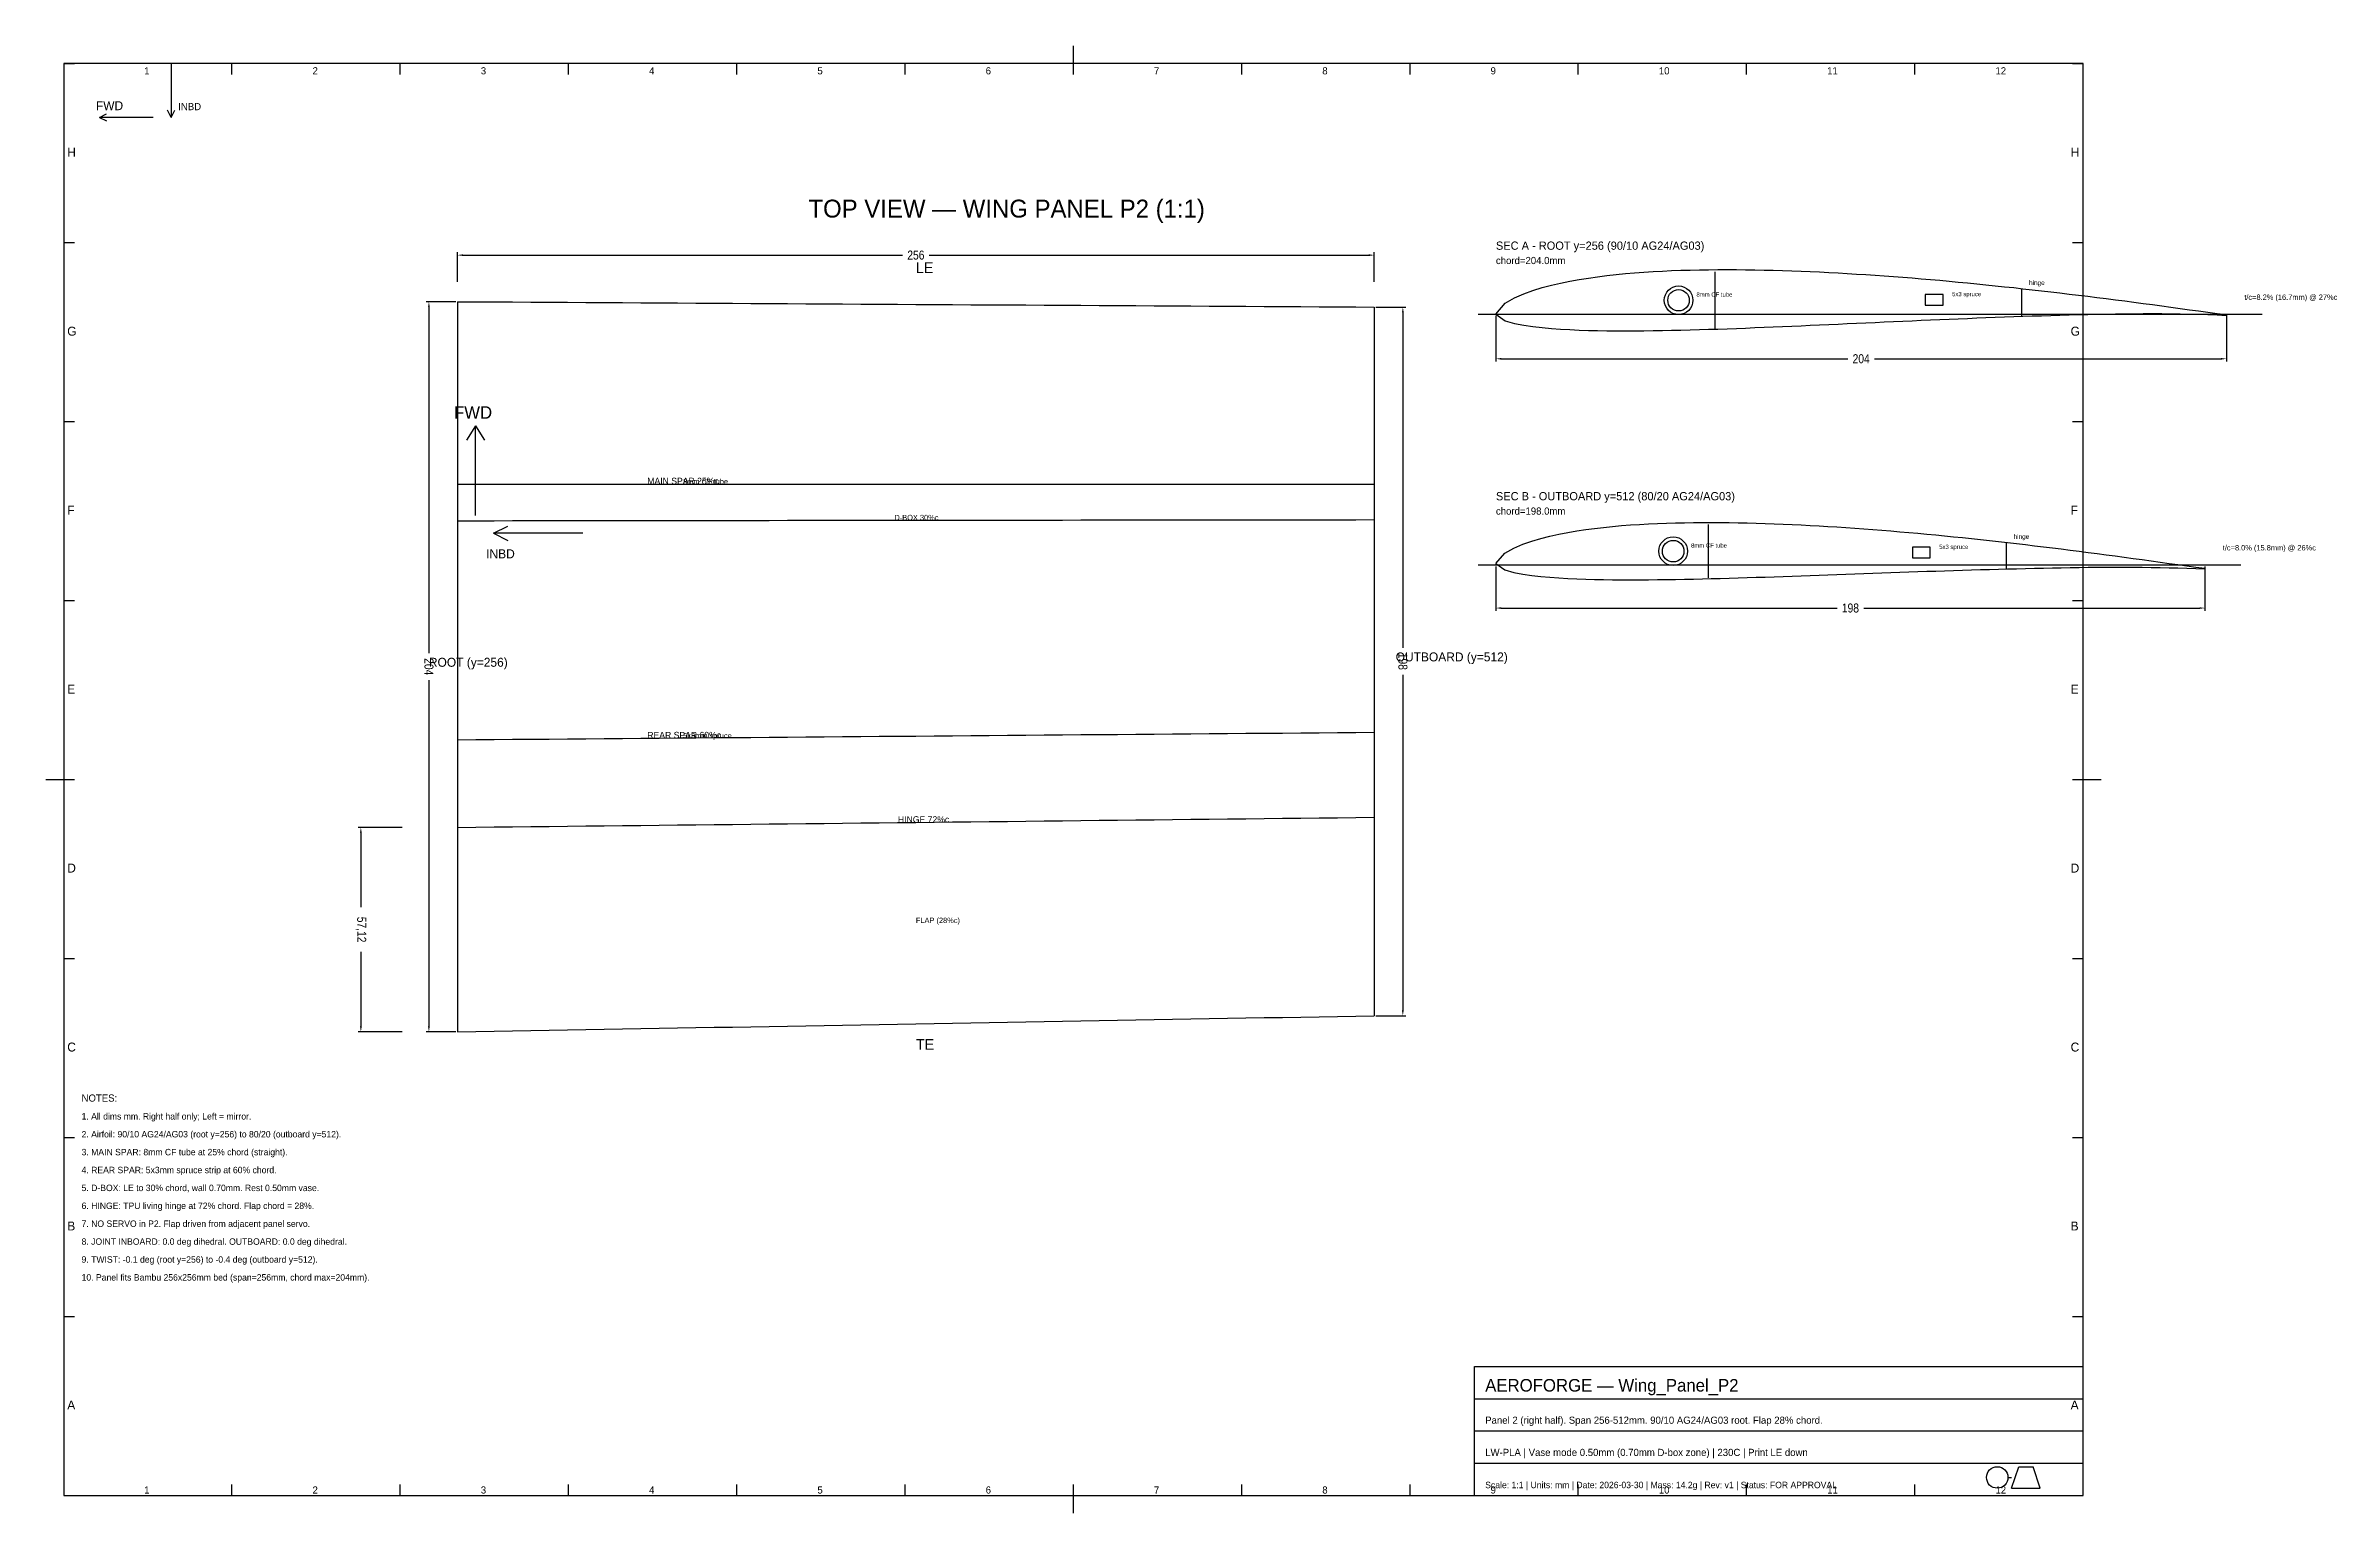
# Model space of a CAD drawing. Header units: metres. Extents: x 15 to 654, y 5 to 415.
import ezdxf

# ---------------------------------------------------------------- set-up
doc = ezdxf.new("R2010")
doc.units = ezdxf.units.M
for name, color, linetype in [('BORDER', 7, 'Continuous'), ('CENTERLINE', 5, 'Continuous'), ('ORIENTATION', 7, 'Continuous'), ('OUTLINE', 7, 'Continuous'), ('SECTION', 4, 'Continuous'), ('SPAR', 3, 'Continuous'), ('TEXT', 7, 'Continuous'), ('TITLEBLOCK', 7, 'Continuous')]:
    doc.layers.add(name, color=color, linetype=linetype)
doc.styles.add('OpenSansCondensed-Light', font='OpenSansCondensed-Light.ttf')
doc.dimstyles.new('AEROFORGE', dxfattribs={"dimtxt": 2.5, "dimasz": 1.5, "dimexe": 0.8, "dimexo": 0.5, "dimgap": 0.6, "dimtad": 1, "dimcen": 2.5, "dimazin": 3, "dimtfac": 1, "dimtmove": 0, "dimatfit": 3})

# ---------------------------------------------------------------- blocks, each defined once
blk = doc.blocks.new('_CLOSEDFILLED')
at = {"color": 0, "linetype": 'BYBLOCK'}
blk.add_solid([(-1, 0.16), (0, 0), (-1, -0.16)], dxfattribs=at)
blk = doc.blocks.new('*D1')
for p, q in [((129.5, 343.5), (121.2, 343.5)), ((122, 342), (122, 245.25)), ((122, 237.75), (122, 141)), ((129.5, 139.5), (121.2, 139.5))]:
    blk.add_line(p, q)
at = {"layer": 'Defpoints'}
for p in [(122, 343.5), (130, 343.5), (130, 139.5)]:
    blk.add_point(p, dxfattribs=at)
at = {"xscale": 1.5, "yscale": 1.5}
for p, rotation in [((122, 343.5), 90), ((122, 139.5), -90)]:
    blk.add_blockref('_CLOSEDFILLED', p, dxfattribs=dict(at, rotation=rotation))
at = {"insert": (122, 241.5), "char_height": 2.5, "attachment_point": 5, "rotation": 270, "style": 'OpenSansCondensed-Light'}
blk.add_mtext('204', dxfattribs=at)
blk = doc.blocks.new('*D2')
for p, q in [((386.5, 342), (394.8, 342)), ((394, 340.5), (394, 246.75)), ((394, 239.25), (394, 145.5)), ((386.5, 144), (394.8, 144))]:
    blk.add_line(p, q)
at = {"layer": 'Defpoints'}
for p in [(386, 342), (394, 342), (386, 144)]:
    blk.add_point(p, dxfattribs=at)
at = {"xscale": 1.5, "yscale": 1.5}
for p, rotation in [((394, 342), 90), ((394, 144), -90)]:
    blk.add_blockref('_CLOSEDFILLED', p, dxfattribs=dict(at, rotation=rotation))
at = {"insert": (394, 243), "char_height": 2.5, "attachment_point": 5, "rotation": 270, "style": 'OpenSansCondensed-Light'}
blk.add_mtext('198', dxfattribs=at)
blk = doc.blocks.new('*D3')
for p, q in [((130, 349), (130, 357.3)), ((131.5, 356.5), (254.25, 356.5)), ((261.75, 356.5), (384.5, 356.5)), ((386, 349), (386, 357.3))]:
    blk.add_line(p, q)
at = {"layer": 'Defpoints'}
for p in [(130, 356.5), (130, 348.5), (386, 348.5)]:
    blk.add_point(p, dxfattribs=at)
at = {"xscale": 1.5, "yscale": 1.5, "rotation": 180}
blk.add_blockref('_CLOSEDFILLED', (130, 356.5), dxfattribs=at)
at = {"xscale": 1.5, "yscale": 1.5}
blk.add_blockref('_CLOSEDFILLED', (386, 356.5), dxfattribs=at)
at = {"insert": (258, 356.5), "char_height": 2.5, "attachment_point": 5, "style": 'OpenSansCondensed-Light'}
blk.add_mtext('256', dxfattribs=at)
blk = doc.blocks.new('*D4')
for p, q in [((114.5, 196.62), (102.2, 196.62)), ((103, 195.12), (103, 174.31)), ((103, 161.81), (103, 141)), ((114.5, 139.5), (102.2, 139.5))]:
    blk.add_line(p, q)
at = {"layer": 'Defpoints'}
for p in [(103, 196.62), (115, 196.62), (115, 139.5)]:
    blk.add_point(p, dxfattribs=at)
at = {"xscale": 1.5, "yscale": 1.5}
for p, rotation in [((103, 196.62), 90), ((103, 139.5), -90)]:
    blk.add_blockref('_CLOSEDFILLED', p, dxfattribs=dict(at, rotation=rotation))
at = {"insert": (103, 168.06), "char_height": 2.5, "attachment_point": 5, "rotation": 270, "style": 'OpenSansCondensed-Light'}
blk.add_mtext('57,12', dxfattribs=at)
blk = doc.blocks.new('*D5')
for p, q in [((420, 339.5), (420, 326.74)), ((624, 339.5), (624, 326.74)), ((421.5, 327.54), (518.25, 327.54)), ((525.75, 327.54), (622.5, 327.54))]:
    blk.add_line(p, q)
at = {"layer": 'Defpoints'}
for p in [(420, 340), (624, 340), (420, 327.54)]:
    blk.add_point(p, dxfattribs=at)
at = {"xscale": 1.5, "yscale": 1.5, "rotation": 180}
blk.add_blockref('_CLOSEDFILLED', (420, 327.54), dxfattribs=at)
at = {"xscale": 1.5, "yscale": 1.5}
blk.add_blockref('_CLOSEDFILLED', (624, 327.54), dxfattribs=at)
at = {"insert": (522, 327.54), "char_height": 2.5, "attachment_point": 5, "style": 'OpenSansCondensed-Light'}
blk.add_mtext('204', dxfattribs=at)
blk = doc.blocks.new('*D6')
for p, q in [((420, 269.5), (420, 257.1)), ((618, 269.5), (618, 257.1)), ((421.5, 257.9), (515.25, 257.9)), ((522.75, 257.9), (616.5, 257.9))]:
    blk.add_line(p, q)
at = {"layer": 'Defpoints'}
for p in [(420, 270), (618, 270), (420, 257.9)]:
    blk.add_point(p, dxfattribs=at)
at = {"xscale": 1.5, "yscale": 1.5, "rotation": 180}
blk.add_blockref('_CLOSEDFILLED', (420, 257.9), dxfattribs=at)
at = {"xscale": 1.5, "yscale": 1.5}
blk.add_blockref('_CLOSEDFILLED', (618, 257.9), dxfattribs=at)
at = {"insert": (519, 257.9), "char_height": 2.5, "attachment_point": 5, "style": 'OpenSansCondensed-Light'}
blk.add_mtext('198', dxfattribs=at)

msp = doc.modelspace()

# ---------------------------------------------------------------- linework, layer by layer
at = {"layer": 'BORDER'}
for p, q in [((584, 410), (20, 410)), ((20, 410), (20, 10)), ((20, 410), (23, 410)), ((67, 407), (67, 410)), ((114, 407), (114, 410)), ((161, 407), (161, 410)), ((208, 407), (208, 410)), ((255, 407), (255, 410)), ((302, 410), (302, 415)), ((302, 407), (302, 410)), ((349, 407), (349, 410)), ((396, 407), (396, 410)), ((443, 407), (443, 410)), ((490, 407), (490, 410)), ((537, 407), (537, 410)), ((581, 410), (584, 410)), ((584, 10), (584, 410)), ((584, 407), (584, 410)), ((20, 360), (23, 360)), ((581, 360), (584, 360)), ((20, 310), (23, 310)), ((581, 310), (584, 310)), ((20, 260), (23, 260)), ((581, 260), (584, 260)), ((15, 210), (20, 210)), ((20, 210), (23, 210)), ((581, 210), (584, 210)), ((584, 210), (589, 210)), ((20, 160), (23, 160)), ((581, 160), (584, 160)), ((20, 110), (23, 110)), ((581, 110), (584, 110)), ((20, 60), (23, 60)), ((581, 60), (584, 60)), ((67, 10), (67, 13)), ((114, 10), (114, 13)), ((161, 10), (161, 13)), ((208, 10), (208, 13)), ((255, 10), (255, 13)), ((302, 10), (302, 13)), ((349, 10), (349, 13)), ((396, 10), (396, 13)), ((443, 10), (443, 13)), ((490, 10), (490, 13)), ((537, 10), (537, 13)), ((584, 10), (584, 13)), ((20, 10), (584, 10)), ((302, 5), (302, 10))]:
    msp.add_line(p, q, dxfattribs=at)
at = {"layer": 'CENTERLINE'}
for p, q in [((481.2, 336.042), (481.2, 351.833)), ((415, 340), (634, 340)), ((130, 282.3), (135.12, 282.306)), ((135.12, 282.306), (140.24, 282.312)), ((140.24, 282.312), (145.36, 282.318)), ((145.36, 282.318), (150.48, 282.324)), ((150.48, 282.324), (155.6, 282.33)), ((155.6, 282.33), (160.72, 282.336)), ((160.72, 282.336), (165.84, 282.342)), ((165.84, 282.342), (170.96, 282.348)), ((170.96, 282.348), (176.08, 282.354)), ((176.08, 282.354), (181.2, 282.36)), ((181.2, 282.36), (186.32, 282.366)), ((186.32, 282.366), (191.44, 282.372)), ((191.44, 282.372), (196.56, 282.378)), ((196.56, 282.378), (201.68, 282.384)), ((201.68, 282.384), (206.8, 282.39)), ((206.8, 282.39), (211.92, 282.396)), ((211.92, 282.396), (217.04, 282.402)), ((217.04, 282.402), (222.16, 282.408)), ((222.16, 282.408), (227.28, 282.414)), ((227.28, 282.414), (232.4, 282.42)), ((232.4, 282.42), (237.52, 282.426)), ((237.52, 282.426), (242.64, 282.432)), ((242.64, 282.432), (247.76, 282.438)), ((247.76, 282.438), (252.88, 282.444)), ((252.88, 282.444), (258, 282.45)), ((258, 282.45), (263.12, 282.456)), ((263.12, 282.456), (268.24, 282.462)), ((268.24, 282.462), (273.36, 282.468)), ((273.36, 282.468), (278.48, 282.474)), ((278.48, 282.474), (283.6, 282.48)), ((283.6, 282.48), (288.72, 282.486)), ((288.72, 282.486), (293.84, 282.492)), ((293.84, 282.492), (298.96, 282.498)), ((298.96, 282.498), (304.08, 282.504)), ((304.08, 282.504), (309.2, 282.51)), ((309.2, 282.51), (314.32, 282.516)), ((314.32, 282.516), (319.44, 282.522)), ((319.44, 282.522), (324.56, 282.528)), ((324.56, 282.528), (329.68, 282.534)), ((329.68, 282.534), (334.8, 282.54)), ((334.8, 282.54), (339.92, 282.546)), ((339.92, 282.546), (345.04, 282.552)), ((345.04, 282.552), (350.16, 282.558)), ((350.16, 282.558), (355.28, 282.564)), ((355.28, 282.564), (360.4, 282.57)), ((360.4, 282.57), (365.52, 282.576)), ((365.52, 282.576), (370.64, 282.582)), ((370.64, 282.582), (375.76, 282.588)), ((375.76, 282.588), (380.88, 282.594)), ((380.88, 282.594), (386, 282.6)), ((479.4, 266.305), (479.4, 281.221)), ((415, 270), (628, 270))]:
    msp.add_line(p, q, dxfattribs=at)
at = {"layer": 'ORIENTATION'}
for p, q in [((50, 410), (50, 395)), ((50, 395), (49, 397)), ((50, 395), (51, 397)), ((30, 395), (32, 396)), ((45, 395), (30, 395)), ((30, 395), (32, 394)), ((135, 308.8), (132.5, 304.8)), ((135, 283.8), (135, 308.8)), ((135, 308.8), (137.5, 304.8)), ((140, 278.8), (144, 280.8)), ((165, 278.8), (140, 278.8)), ((140, 278.8), (144, 276.8))]:
    msp.add_line(p, q, dxfattribs=at)
at = {"layer": 'OUTLINE'}
for p, q in [((456.152, 351.332), (458.734, 351.553)), ((458.734, 351.553), (461.316, 351.745)), ((461.316, 351.745), (463.899, 351.91)), ((463.899, 351.91), (466.481, 352.051)), ((466.481, 352.051), (469.063, 352.169)), ((469.063, 352.169), (471.646, 352.266)), ((471.646, 352.266), (474.228, 352.342)), ((474.228, 352.342), (476.81, 352.399)), ((476.81, 352.399), (479.392, 352.439)), ((479.392, 352.439), (481.975, 352.461)), ((481.975, 352.461), (484.557, 352.466)), ((484.557, 352.466), (487.139, 352.457)), ((487.139, 352.457), (489.722, 352.433)), ((489.722, 352.433), (492.304, 352.396)), ((492.304, 352.396), (494.886, 352.345)), ((494.886, 352.345), (497.468, 352.282)), ((497.468, 352.282), (500.051, 352.207)), ((500.051, 352.207), (502.633, 352.121)), ((502.633, 352.121), (505.215, 352.024)), ((505.215, 352.024), (507.797, 351.916)), ((507.797, 351.916), (510.38, 351.798)), ((510.38, 351.798), (512.962, 351.67)), ((512.962, 351.67), (515.544, 351.532)), ((515.544, 351.532), (518.127, 351.386)), ((425.165, 344.545), (427.747, 345.69)), ((427.747, 345.69), (430.329, 346.622)), ((430.329, 346.622), (432.911, 347.417)), ((432.911, 347.417), (435.494, 348.103)), ((435.494, 348.103), (438.076, 348.701)), ((438.076, 348.701), (440.658, 349.227)), ((440.658, 349.227), (443.241, 349.692)), ((443.241, 349.692), (445.823, 350.104)), ((445.823, 350.104), (448.405, 350.469)), ((448.405, 350.469), (450.987, 350.793)), ((450.987, 350.793), (453.57, 351.079)), ((453.57, 351.079), (456.152, 351.332)), ((518.127, 351.386), (520.709, 351.23)), ((520.709, 351.23), (523.291, 351.065)), ((523.291, 351.065), (525.873, 350.892)), ((525.873, 350.892), (528.456, 350.711)), ((528.456, 350.711), (531.038, 350.522)), ((531.038, 350.522), (533.62, 350.325)), ((533.62, 350.325), (536.203, 350.12)), ((536.203, 350.12), (538.785, 349.908)), ((538.785, 349.908), (541.367, 349.689)), ((541.367, 349.689), (543.949, 349.463)), ((543.949, 349.463), (546.532, 349.229)), ((546.532, 349.229), (549.114, 348.989)), ((549.114, 348.989), (551.696, 348.742)), ((551.696, 348.742), (554.278, 348.489)), ((554.278, 348.489), (556.861, 348.229)), ((556.861, 348.229), (559.443, 347.963)), ((559.443, 347.963), (562.025, 347.691)), ((562.025, 347.691), (564.608, 347.413)), ((564.608, 347.413), (567.19, 347.129)), ((567.19, 347.129), (569.772, 346.84)), ((569.772, 346.84), (572.354, 346.545)), ((572.354, 346.545), (574.937, 346.245)), ((574.937, 346.245), (577.519, 345.941)), ((577.519, 345.941), (580.101, 345.631)), ((580.101, 345.631), (582.684, 345.317)), ((582.684, 345.317), (585.266, 344.999)), ((130, 343.5), (135.12, 343.47)), ((130, 343.5), (130, 139.5)), ((135.12, 343.47), (140.24, 343.44)), ((140.24, 343.44), (145.36, 343.41)), ((145.36, 343.41), (150.48, 343.38)), ((150.48, 343.38), (155.6, 343.35)), ((155.6, 343.35), (160.72, 343.32)), ((160.72, 343.32), (165.84, 343.29)), ((165.84, 343.29), (170.96, 343.26)), ((170.96, 343.26), (176.08, 343.23)), ((176.08, 343.23), (181.2, 343.2)), ((181.2, 343.2), (186.32, 343.17)), ((186.32, 343.17), (191.44, 343.14)), ((191.44, 343.14), (196.56, 343.11)), ((196.56, 343.11), (201.68, 343.08)), ((201.68, 343.08), (206.8, 343.05)), ((206.8, 343.05), (211.92, 343.02)), ((211.92, 343.02), (217.04, 342.99)), ((217.04, 342.99), (222.16, 342.96)), ((222.16, 342.96), (227.28, 342.93)), ((227.28, 342.93), (232.4, 342.9)), ((232.4, 342.9), (237.52, 342.87)), ((237.52, 342.87), (242.64, 342.84)), ((242.64, 342.84), (247.76, 342.81)), ((247.76, 342.81), (252.88, 342.78)), ((252.88, 342.78), (258, 342.75)), ((258, 342.75), (263.12, 342.72)), ((263.12, 342.72), (268.24, 342.69)), ((268.24, 342.69), (273.36, 342.66)), ((273.36, 342.66), (278.48, 342.63)), ((278.48, 342.63), (283.6, 342.6)), ((283.6, 342.6), (288.72, 342.57)), ((288.72, 342.57), (293.84, 342.54)), ((293.84, 342.54), (298.96, 342.51)), ((298.96, 342.51), (304.08, 342.48)), ((304.08, 342.48), (309.2, 342.45)), ((309.2, 342.45), (314.32, 342.42)), ((314.32, 342.42), (319.44, 342.39)), ((319.44, 342.39), (324.56, 342.36)), ((324.56, 342.36), (329.68, 342.33)), ((329.68, 342.33), (334.8, 342.3)), ((334.8, 342.3), (339.92, 342.27)), ((339.92, 342.27), (345.04, 342.24)), ((345.04, 342.24), (350.16, 342.21)), ((350.16, 342.21), (355.28, 342.18)), ((355.28, 342.18), (360.4, 342.15)), ((360.4, 342.15), (365.52, 342.12)), ((365.52, 342.12), (370.64, 342.09)), ((370.64, 342.09), (375.76, 342.06)), ((375.76, 342.06), (380.88, 342.03)), ((380.88, 342.03), (386, 342)), ((386, 342), (386, 144)), ((420, 340.019), (422.582, 343.049)), ((420, 340.019), (422.582, 338.155)), ((420, 340.019), (420, 340.019)), ((422.582, 343.049), (425.165, 344.545)), ((546.532, 338.629), (549.114, 338.736)), ((549.114, 338.736), (551.696, 338.84)), ((551.696, 338.84), (554.278, 338.941)), ((554.278, 338.941), (556.861, 339.041)), ((556.861, 339.041), (559.443, 339.138)), ((559.443, 339.138), (562.025, 339.233)), ((562.025, 339.233), (564.608, 339.325)), ((564.608, 339.325), (567.19, 339.414)), ((567.19, 339.414), (569.772, 339.501)), ((569.772, 339.501), (572.354, 339.584)), ((572.354, 339.584), (574.937, 339.665)), ((574.937, 339.665), (577.519, 339.741)), ((577.519, 339.741), (580.101, 339.814)), ((580.101, 339.814), (582.684, 339.881)), ((582.684, 339.881), (585.266, 339.943)), ((585.266, 344.999), (587.848, 344.676)), ((585.266, 339.943), (587.848, 339.999)), ((587.848, 344.676), (590.43, 344.35)), ((587.848, 339.999), (590.43, 340.048)), ((590.43, 344.35), (593.013, 344.02)), ((590.43, 340.048), (593.013, 340.089)), ((593.013, 344.02), (595.595, 343.687)), ((593.013, 340.089), (595.595, 340.122)), ((595.595, 343.687), (598.177, 343.35)), ((595.595, 340.122), (598.177, 340.145)), ((598.177, 343.35), (600.759, 343.01)), ((598.177, 340.145), (600.759, 340.159)), ((600.759, 343.01), (603.342, 342.666)), ((600.759, 340.159), (603.342, 340.16)), ((603.342, 342.666), (605.924, 342.318)), ((603.342, 340.16), (605.924, 340.148)), ((605.924, 342.318), (608.506, 341.967)), ((605.924, 340.148), (608.506, 340.123)), ((608.506, 341.967), (611.089, 341.612)), ((608.506, 340.123), (611.089, 340.084)), ((611.089, 341.612), (613.671, 341.256)), ((611.089, 340.084), (613.671, 340.031)), ((613.671, 341.256), (616.253, 340.901)), ((613.671, 340.031), (616.253, 339.963)), ((616.253, 340.901), (618.835, 340.55)), ((616.253, 339.963), (618.835, 339.882)), ((618.835, 340.55), (621.418, 340.207)), ((618.835, 339.882), (621.418, 339.787)), ((621.418, 340.207), (624, 339.88)), ((621.418, 339.787), (624, 339.677)), ((624, 339.88), (624, 339.677)), ((422.582, 338.155), (425.165, 337.421)), ((425.165, 337.421), (427.747, 336.919)), ((427.747, 336.919), (430.329, 336.542)), ((430.329, 336.542), (432.911, 336.247)), ((432.911, 336.247), (435.494, 336.015)), ((435.494, 336.015), (438.076, 335.832)), ((438.076, 335.832), (440.658, 335.687)), ((440.658, 335.687), (443.241, 335.574)), ((443.241, 335.574), (445.823, 335.489)), ((445.823, 335.489), (448.405, 335.427)), ((448.405, 335.427), (450.987, 335.385)), ((450.987, 335.385), (453.57, 335.362)), ((453.57, 335.362), (456.152, 335.354)), ((456.152, 335.354), (458.734, 335.36)), ((458.734, 335.36), (461.316, 335.379)), ((461.316, 335.379), (463.899, 335.41)), ((463.899, 335.41), (466.481, 335.451)), ((466.481, 335.451), (469.063, 335.501)), ((469.063, 335.501), (471.646, 335.559)), ((471.646, 335.559), (474.228, 335.624)), ((474.228, 335.624), (476.81, 335.697)), ((476.81, 335.697), (479.392, 335.775)), ((479.392, 335.775), (481.975, 335.859)), ((481.975, 335.859), (484.557, 335.947)), ((484.557, 335.947), (487.139, 336.041)), ((487.139, 336.041), (489.722, 336.138)), ((489.722, 336.138), (492.304, 336.24)), ((492.304, 336.24), (494.886, 336.344)), ((494.886, 336.344), (497.468, 336.451)), ((497.468, 336.451), (500.051, 336.561)), ((500.051, 336.561), (502.633, 336.673)), ((502.633, 336.673), (505.215, 336.786)), ((505.215, 336.786), (507.797, 336.901)), ((507.797, 336.901), (510.38, 337.017)), ((510.38, 337.017), (512.962, 337.134)), ((512.962, 337.134), (515.544, 337.252)), ((515.544, 337.252), (518.127, 337.369)), ((518.127, 337.369), (520.709, 337.487)), ((520.709, 337.487), (523.291, 337.605)), ((523.291, 337.605), (525.873, 337.723)), ((525.873, 337.723), (528.456, 337.839)), ((528.456, 337.839), (531.038, 337.956)), ((531.038, 337.956), (533.62, 338.071)), ((533.62, 338.071), (536.203, 338.186)), ((536.203, 338.186), (538.785, 338.299)), ((538.785, 338.299), (541.367, 338.411)), ((541.367, 338.411), (543.949, 338.521)), ((543.949, 338.521), (546.532, 338.629)), ((457.595, 281.111), (460.101, 281.275)), ((460.101, 281.275), (462.608, 281.414)), ((462.608, 281.414), (465.114, 281.53)), ((465.114, 281.53), (467.62, 281.624)), ((467.62, 281.624), (470.127, 281.697)), ((470.127, 281.697), (472.633, 281.752)), ((472.633, 281.752), (475.139, 281.788)), ((475.139, 281.788), (477.646, 281.808)), ((477.646, 281.808), (480.152, 281.81)), ((480.152, 281.81), (482.658, 281.798)), ((482.658, 281.798), (485.165, 281.772)), ((485.165, 281.772), (487.671, 281.732)), ((487.671, 281.732), (490.177, 281.678)), ((490.177, 281.678), (492.684, 281.613)), ((492.684, 281.613), (495.19, 281.536)), ((495.19, 281.536), (497.696, 281.447)), ((497.696, 281.447), (500.203, 281.348)), ((500.203, 281.348), (502.709, 281.238)), ((502.709, 281.238), (505.215, 281.119)), ((425.013, 274.65), (427.519, 275.73)), ((427.519, 275.73), (430.025, 276.606)), ((430.025, 276.606), (432.532, 277.348)), ((432.532, 277.348), (435.038, 277.987)), ((435.038, 277.987), (437.544, 278.539)), ((437.544, 278.539), (440.051, 279.023)), ((440.051, 279.023), (442.557, 279.448)), ((442.557, 279.448), (445.063, 279.823)), ((445.063, 279.823), (447.57, 280.153)), ((447.57, 280.153), (450.076, 280.443)), ((450.076, 280.443), (452.582, 280.697)), ((452.582, 280.697), (455.089, 280.919)), ((455.089, 280.919), (457.595, 281.111)), ((505.215, 281.119), (507.722, 280.989)), ((507.722, 280.989), (510.228, 280.851)), ((510.228, 280.851), (512.734, 280.704)), ((512.734, 280.704), (515.241, 280.547)), ((515.241, 280.547), (517.747, 280.382)), ((517.747, 280.382), (520.253, 280.209)), ((520.253, 280.209), (522.759, 280.028)), ((522.759, 280.028), (525.266, 279.839)), ((525.266, 279.839), (527.772, 279.642)), ((527.772, 279.642), (530.278, 279.439)), ((530.278, 279.439), (532.785, 279.228)), ((532.785, 279.228), (535.291, 279.011)), ((535.291, 279.011), (537.797, 278.786)), ((537.797, 278.786), (540.304, 278.555)), ((540.304, 278.555), (542.81, 278.317)), ((542.81, 278.317), (545.316, 278.073)), ((545.316, 278.073), (547.823, 277.823)), ((547.823, 277.823), (550.329, 277.567)), ((550.329, 277.567), (552.835, 277.306)), ((552.835, 277.306), (555.342, 277.038)), ((555.342, 277.038), (557.848, 276.765)), ((557.848, 276.765), (560.354, 276.486)), ((560.354, 276.486), (562.861, 276.202)), ((562.861, 276.202), (565.367, 275.913)), ((565.367, 275.913), (567.873, 275.62)), ((567.873, 275.62), (570.38, 275.321)), ((570.38, 275.321), (572.886, 275.018)), ((572.886, 275.018), (575.392, 274.711)), ((420, 270.308), (422.506, 273.227)), ((420, 270.308), (422.506, 268.535)), ((420, 270.308), (420, 270.308)), ((422.506, 273.227), (425.013, 274.65)), ((422.506, 268.535), (425.013, 267.832)), ((547.823, 268.407), (550.329, 268.484)), ((550.329, 268.484), (552.835, 268.559)), ((552.835, 268.559), (555.342, 268.632)), ((555.342, 268.632), (557.848, 268.703)), ((557.848, 268.703), (560.354, 268.771)), ((560.354, 268.771), (562.861, 268.837)), ((562.861, 268.837), (565.367, 268.901)), ((565.367, 268.901), (567.873, 268.963)), ((567.873, 268.963), (570.38, 269.021)), ((570.38, 269.021), (572.886, 269.076)), ((572.886, 269.076), (575.392, 269.128)), ((575.392, 274.711), (577.899, 274.399)), ((575.392, 269.128), (577.899, 269.175)), ((577.899, 274.399), (580.405, 274.083)), ((577.899, 269.175), (580.405, 269.218)), ((580.405, 274.083), (582.911, 273.763)), ((580.405, 269.218), (582.911, 269.255)), ((582.911, 273.763), (585.418, 273.44)), ((582.911, 269.255), (585.418, 269.286)), ((585.418, 273.44), (587.924, 273.113)), ((585.418, 269.286), (587.924, 269.311)), ((587.924, 273.113), (590.43, 272.784)), ((587.924, 269.311), (590.43, 269.329)), ((590.43, 272.784), (592.937, 272.451)), ((590.43, 269.329), (592.937, 269.338)), ((592.937, 272.451), (595.443, 272.115)), ((592.937, 269.338), (595.443, 269.339)), ((595.443, 272.115), (597.949, 271.775)), ((595.443, 269.339), (597.949, 269.329)), ((597.949, 271.775), (600.456, 271.432)), ((597.949, 269.329), (600.456, 269.308)), ((600.456, 271.432), (602.962, 271.086)), ((600.456, 269.308), (602.962, 269.275)), ((602.962, 271.086), (605.468, 270.737)), ((602.962, 269.275), (605.468, 269.231)), ((605.468, 270.737), (607.975, 270.387)), ((605.468, 269.231), (607.975, 269.174)), ((607.975, 270.387), (610.481, 270.038)), ((607.975, 269.174), (610.481, 269.105)), ((610.481, 270.038), (612.987, 269.693)), ((610.481, 269.105), (612.987, 269.024)), ((612.987, 269.693), (615.494, 269.353)), ((612.987, 269.024), (615.494, 268.93)), ((615.494, 269.353), (618, 269.027)), ((615.494, 268.93), (618, 268.825)), ((618, 269.027), (618, 268.825)), ((425.013, 267.832), (427.519, 267.353)), ((427.519, 267.353), (430.025, 266.991)), ((430.025, 266.991), (432.532, 266.708)), ((432.532, 266.708), (435.038, 266.485)), ((435.038, 266.485), (437.544, 266.307)), ((437.544, 266.307), (440.051, 266.165)), ((440.051, 266.165), (442.557, 266.053)), ((442.557, 266.053), (445.063, 265.966)), ((445.063, 265.966), (447.57, 265.9)), ((447.57, 265.9), (450.076, 265.853)), ((450.076, 265.853), (452.582, 265.821)), ((452.582, 265.821), (455.089, 265.803)), ((455.089, 265.803), (457.595, 265.797)), ((457.595, 265.797), (460.101, 265.803)), ((460.101, 265.803), (462.608, 265.818)), ((462.608, 265.818), (465.114, 265.843)), ((465.114, 265.843), (467.62, 265.875)), ((467.62, 265.875), (470.127, 265.914)), ((470.127, 265.914), (472.633, 265.96)), ((472.633, 265.96), (475.139, 266.011)), ((475.139, 266.011), (477.646, 266.068)), ((477.646, 266.068), (480.152, 266.129)), ((480.152, 266.129), (482.658, 266.195)), ((482.658, 266.195), (485.165, 266.264)), ((485.165, 266.264), (487.671, 266.338)), ((487.671, 266.338), (490.177, 266.414)), ((490.177, 266.414), (492.684, 266.494)), ((492.684, 266.494), (495.19, 266.575)), ((495.19, 266.575), (497.696, 266.659)), ((497.696, 266.659), (500.203, 266.744)), ((500.203, 266.744), (502.709, 266.831)), ((502.709, 266.831), (505.215, 266.92)), ((505.215, 266.92), (507.722, 267.009)), ((507.722, 267.009), (510.228, 267.099)), ((510.228, 267.099), (512.734, 267.189)), ((512.734, 267.189), (515.241, 267.28)), ((515.241, 267.28), (517.747, 267.371)), ((517.747, 267.371), (520.253, 267.462)), ((520.253, 267.462), (522.759, 267.552)), ((522.759, 267.552), (525.266, 267.642)), ((525.266, 267.642), (527.772, 267.732)), ((527.772, 267.732), (530.278, 267.82)), ((530.278, 267.82), (532.785, 267.908)), ((532.785, 267.908), (535.291, 267.995)), ((535.291, 267.995), (537.797, 268.081)), ((537.797, 268.081), (540.304, 268.165)), ((540.304, 268.165), (542.81, 268.247)), ((542.81, 268.247), (545.316, 268.328)), ((545.316, 268.328), (547.823, 268.407)), ((191.44, 140.58), (196.56, 140.67)), ((196.56, 140.67), (201.68, 140.76)), ((201.68, 140.76), (206.8, 140.85)), ((206.8, 140.85), (211.92, 140.94)), ((211.92, 140.94), (217.04, 141.03)), ((217.04, 141.03), (222.16, 141.12)), ((222.16, 141.12), (227.28, 141.21)), ((227.28, 141.21), (232.4, 141.3)), ((232.4, 141.3), (237.52, 141.39)), ((237.52, 141.39), (242.64, 141.48)), ((242.64, 141.48), (247.76, 141.57)), ((247.76, 141.57), (252.88, 141.66)), ((252.88, 141.66), (258, 141.75)), ((258, 141.75), (263.12, 141.84)), ((263.12, 141.84), (268.24, 141.93)), ((268.24, 141.93), (273.36, 142.02)), ((273.36, 142.02), (278.48, 142.11)), ((278.48, 142.11), (283.6, 142.2)), ((283.6, 142.2), (288.72, 142.29)), ((288.72, 142.29), (293.84, 142.38)), ((293.84, 142.38), (298.96, 142.47)), ((298.96, 142.47), (304.08, 142.56)), ((304.08, 142.56), (309.2, 142.65)), ((309.2, 142.65), (314.32, 142.74)), ((314.32, 142.74), (319.44, 142.83)), ((319.44, 142.83), (324.56, 142.92)), ((324.56, 142.92), (329.68, 143.01)), ((329.68, 143.01), (334.8, 143.1)), ((334.8, 143.1), (339.92, 143.19)), ((339.92, 143.19), (345.04, 143.28)), ((345.04, 143.28), (350.16, 143.37)), ((350.16, 143.37), (355.28, 143.46)), ((355.28, 143.46), (360.4, 143.55)), ((360.4, 143.55), (365.52, 143.64)), ((365.52, 143.64), (370.64, 143.73)), ((370.64, 143.73), (375.76, 143.82)), ((375.76, 143.82), (380.88, 143.91)), ((380.88, 143.91), (386, 144)), ((130, 139.5), (135.12, 139.59)), ((135.12, 139.59), (140.24, 139.68)), ((140.24, 139.68), (145.36, 139.77)), ((145.36, 139.77), (150.48, 139.86)), ((150.48, 139.86), (155.6, 139.95)), ((155.6, 139.95), (160.72, 140.04)), ((160.72, 140.04), (165.84, 140.13)), ((165.84, 140.13), (170.96, 140.22)), ((170.96, 140.22), (176.08, 140.31)), ((176.08, 140.31), (181.2, 140.4)), ((181.2, 140.4), (186.32, 140.49)), ((186.32, 140.49), (191.44, 140.58))]:
    msp.add_line(p, q, dxfattribs=at)
at = {"layer": 'SECTION'}
for p, q in [((566.88, 339.404), (566.88, 347.163)), ((562.56, 268.83), (562.56, 276.237)), ((263.12, 198.086), (268.24, 198.143)), ((268.24, 198.143), (273.36, 198.199)), ((273.36, 198.199), (278.48, 198.256)), ((278.48, 198.256), (283.6, 198.312)), ((283.6, 198.312), (288.72, 198.368)), ((288.72, 198.368), (293.84, 198.425)), ((293.84, 198.425), (298.96, 198.481)), ((298.96, 198.481), (304.08, 198.538)), ((304.08, 198.538), (309.2, 198.594)), ((309.2, 198.594), (314.32, 198.65)), ((314.32, 198.65), (319.44, 198.707)), ((319.44, 198.707), (324.56, 198.763)), ((324.56, 198.763), (329.68, 198.82)), ((329.68, 198.82), (334.8, 198.876)), ((334.8, 198.876), (339.92, 198.932)), ((339.92, 198.932), (345.04, 198.989)), ((345.04, 198.989), (350.16, 199.045)), ((350.16, 199.045), (355.28, 199.102)), ((355.28, 199.102), (360.4, 199.158)), ((360.4, 199.158), (365.52, 199.214)), ((365.52, 199.214), (370.64, 199.271)), ((370.64, 199.271), (375.76, 199.327)), ((375.76, 199.327), (380.88, 199.384)), ((380.88, 199.384), (386, 199.44)), ((130, 196.62), (135.12, 196.676)), ((135.12, 196.676), (140.24, 196.733)), ((140.24, 196.733), (145.36, 196.789)), ((145.36, 196.789), (150.48, 196.846)), ((150.48, 196.846), (155.6, 196.902)), ((155.6, 196.902), (160.72, 196.958)), ((160.72, 196.958), (165.84, 197.015)), ((165.84, 197.015), (170.96, 197.071)), ((170.96, 197.071), (176.08, 197.128)), ((176.08, 197.128), (181.2, 197.184)), ((181.2, 197.184), (186.32, 197.24)), ((186.32, 197.24), (191.44, 197.297)), ((191.44, 197.297), (196.56, 197.353)), ((196.56, 197.353), (201.68, 197.41)), ((201.68, 197.41), (206.8, 197.466)), ((206.8, 197.466), (211.92, 197.522)), ((211.92, 197.522), (217.04, 197.579)), ((217.04, 197.579), (222.16, 197.635)), ((222.16, 197.635), (227.28, 197.692)), ((227.28, 197.692), (232.4, 197.748)), ((232.4, 197.748), (237.52, 197.804)), ((237.52, 197.804), (242.64, 197.861)), ((242.64, 197.861), (247.76, 197.917)), ((247.76, 197.917), (252.88, 197.974)), ((252.88, 197.974), (258, 198.03)), ((258, 198.03), (263.12, 198.086))]:
    msp.add_line(p, q, dxfattribs=at)
at = {"layer": 'SPAR'}
for p, q in [((544.9, 345.527), (539.9, 345.527)), ((539.9, 345.527), (539.9, 342.527)), ((544.9, 342.527), (544.9, 345.527)), ((539.9, 342.527), (544.9, 342.527)), ((130, 292.5), (386, 292.5)), ((541.3, 274.904), (536.3, 274.904)), ((536.3, 274.904), (536.3, 271.904)), ((541.3, 271.904), (541.3, 274.904)), ((536.3, 271.904), (541.3, 271.904)), ((130, 221.1), (135.12, 221.142)), ((135.12, 221.142), (140.24, 221.184)), ((140.24, 221.184), (145.36, 221.226)), ((145.36, 221.226), (150.48, 221.268)), ((150.48, 221.268), (155.6, 221.31)), ((155.6, 221.31), (160.72, 221.352)), ((160.72, 221.352), (165.84, 221.394)), ((165.84, 221.394), (170.96, 221.436)), ((170.96, 221.436), (176.08, 221.478)), ((176.08, 221.478), (181.2, 221.52)), ((181.2, 221.52), (186.32, 221.562)), ((186.32, 221.562), (191.44, 221.604)), ((191.44, 221.604), (196.56, 221.646)), ((196.56, 221.646), (201.68, 221.688)), ((201.68, 221.688), (206.8, 221.73)), ((206.8, 221.73), (211.92, 221.772)), ((211.92, 221.772), (217.04, 221.814)), ((217.04, 221.814), (222.16, 221.856)), ((222.16, 221.856), (227.28, 221.898)), ((227.28, 221.898), (232.4, 221.94)), ((232.4, 221.94), (237.52, 221.982)), ((237.52, 221.982), (242.64, 222.024)), ((242.64, 222.024), (247.76, 222.066)), ((247.76, 222.066), (252.88, 222.108)), ((252.88, 222.108), (258, 222.15)), ((258, 222.15), (263.12, 222.192)), ((263.12, 222.192), (268.24, 222.234)), ((268.24, 222.234), (273.36, 222.276)), ((273.36, 222.276), (278.48, 222.318)), ((278.48, 222.318), (283.6, 222.36)), ((283.6, 222.36), (288.72, 222.402)), ((288.72, 222.402), (293.84, 222.444)), ((293.84, 222.444), (298.96, 222.486)), ((298.96, 222.486), (304.08, 222.528)), ((304.08, 222.528), (309.2, 222.57)), ((309.2, 222.57), (314.32, 222.612)), ((314.32, 222.612), (319.44, 222.654)), ((319.44, 222.654), (324.56, 222.696)), ((324.56, 222.696), (329.68, 222.738)), ((329.68, 222.738), (334.8, 222.78)), ((334.8, 222.78), (339.92, 222.822)), ((339.92, 222.822), (345.04, 222.864)), ((345.04, 222.864), (350.16, 222.906)), ((350.16, 222.906), (355.28, 222.948)), ((355.28, 222.948), (360.4, 222.99)), ((360.4, 222.99), (365.52, 223.032)), ((365.52, 223.032), (370.64, 223.074)), ((370.64, 223.074), (375.76, 223.116)), ((375.76, 223.116), (380.88, 223.158)), ((380.88, 223.158), (386, 223.2))]:
    msp.add_line(p, q, dxfattribs=at)
for centre, radius in [((471, 343.893), 4), ((471, 343.893), 3), ((469.5, 273.792), 4), ((469.5, 273.792), 3)]:
    msp.add_circle(centre, radius, dxfattribs=at)
at = {"layer": 'TITLEBLOCK'}
for p, q in [((414, 46), (584, 46)), ((414, 10), (414, 46)), ((584, 10), (584, 46)), ((414, 37), (584, 37)), ((414, 28), (584, 28)), ((414, 19), (584, 19)), ((563, 15), (564, 15)), ((564, 12), (566, 18)), ((566, 18), (570, 18)), ((572, 12), (570, 18)), ((414, 10), (584, 10)), ((564, 12), (572, 12))]:
    msp.add_line(p, q, dxfattribs=at)
msp.add_circle((560, 15), 3, dxfattribs=at)

# ---------------------------------------------------------------- texts
at = {"layer": 'BORDER'}
for s, height, p in [('1', 2, (42.5, 407)), ('2', 2, (89.5, 407)), ('3', 2, (136.5, 407)), ('4', 2, (183.5, 407)), ('5', 2, (230.5, 407)), ('6', 2, (277.5, 407)), ('7', 2, (324.5, 407)), ('8', 2, (371.5, 407)), ('9', 2, (418.5, 407)), ('10', 2, (465.5, 407)), ('11', 2, (512.5, 407)), ('12', 2, (559.5, 407)), ('H', 2.5, (21, 384)), ('H', 2.5, (580.5, 384)), ('G', 2.5, (21, 334)), ('G', 2.5, (580.5, 334)), ('F', 2.5, (21, 284)), ('F', 2.5, (580.5, 284)), ('E', 2.5, (21, 234)), ('E', 2.5, (580.5, 234)), ('D', 2.5, (21, 184)), ('D', 2.5, (580.5, 184)), ('C', 2.5, (21, 134)), ('C', 2.5, (580.5, 134)), ('B', 2.5, (21, 84)), ('B', 2.5, (580.5, 84)), ('A', 2.5, (21, 34)), ('A', 2.5, (580.5, 34)), ('1', 2, (42.5, 10.5)), ('2', 2, (89.5, 10.5)), ('3', 2, (136.5, 10.5)), ('4', 2, (183.5, 10.5)), ('5', 2, (230.5, 10.5)), ('6', 2, (277.5, 10.5)), ('7', 2, (324.5, 10.5)), ('8', 2, (371.5, 10.5)), ('9', 2, (418.5, 10.5)), ('10', 2, (465.5, 10.5)), ('11', 2, (512.5, 10.5)), ('12', 2, (559.5, 10.5))]:
    msp.add_text(s, height=height, dxfattribs=at).set_placement(p)
at = {"layer": 'ORIENTATION'}
for s, height, p in [('FWD', 2.5, (29, 397)), ('INBD', 2, (52, 397)), ('FWD', 3.5, (129, 310.8)), ('INBD', 2.5, (138, 271.8))]:
    msp.add_text(s, height=height, dxfattribs=at).set_placement(p)
at = {"layer": 'TEXT'}
for s, height, p in [('TOP VIEW — WING PANEL P2 (1:1)', 5, (228, 367)), ('SEC A - ROOT y=256 (90/10 AG24/AG03)', 2.3, (420, 358)), ('LE', 3, (258, 351.5)), ('chord=204.0mm', 2, (420, 354)), ('8mm CF tube', 1.2, (476, 344.893)), ('5x3 spruce', 1.2, (547.4, 345.027)), ('hinge', 1.3, (568.88, 348.163)), ('t/c=8.2% (16.7mm) @ 27%c', 1.5, (629, 344)), ('MAIN SPAR 25%c', 1.8, (183, 292.5)), ('8mm CF tube', 1.5, (193, 292.5)), ('SEC B - OUTBOARD y=512 (80/20 AG24/AG03)', 2.3, (420, 288)), ('D-BOX 30%c', 1.5, (252, 282.441)), ('chord=198.0mm', 2, (420, 284)), ('8mm CF tube', 1.2, (474.5, 274.792)), ('5x3 spruce', 1.2, (543.8, 274.404)), ('hinge', 1.3, (564.56, 277.237)), ('t/c=8.0% (15.8mm) @ 26%c', 1.5, (623, 274)), ('ROOT (y=256)', 2.5, (122, 241.5)), ('OUTBOARD (y=512)', 2.5, (392, 243)), ('REAR SPAR 60%c', 1.8, (183, 221.51)), ('5x3mm spruce', 1.5, (193, 221.51)), ('HINGE 72%c', 1.8, (253, 197.942)), ('FLAP (28%c)', 1.5, (258, 169.89)), ('TE', 3, (258, 134.5)), ('NOTES:', 2, (25, 120)), ('1. All dims mm. Right half only; Left = mirror.', 1.8, (25, 115)), ('2. Airfoil: 90/10 AG24/AG03 (root y=256) to 80/20 (outboard y=512).', 1.8, (25, 110)), ('3. MAIN SPAR: 8mm CF tube at 25% chord (straight).', 1.8, (25, 105)), ('4. REAR SPAR: 5x3mm spruce strip at 60% chord.', 1.8, (25, 100)), ('5. D-BOX: LE to 30% chord, wall 0.70mm. Rest 0.50mm vase.', 1.8, (25, 95)), ('6. HINGE: TPU living hinge at 72% chord. Flap chord = 28%.', 1.8, (25, 90)), ('7. NO SERVO in P2. Flap driven from adjacent panel servo.', 1.8, (25, 85)), ('8. JOINT INBOARD: 0.0 deg dihedral. OUTBOARD: 0.0 deg dihedral.', 1.8, (25, 80)), ('9. TWIST: -0.1 deg (root y=256) to -0.4 deg (outboard y=512).', 1.8, (25, 75)), ('10. Panel fits Bambu 256x256mm bed (span=256mm, chord max=204mm).', 1.8, (25, 70))]:
    msp.add_text(s, height=height, dxfattribs=at).set_placement(p)
at = {"layer": 'TITLEBLOCK'}
for s, height, p in [('AEROFORGE — Wing_Panel_P2', 3.5, (417, 39)), ('Panel 2 (right half). Span 256-512mm. 90/10 AG24/AG03 root. Flap 28% chord.', 2, (417, 30)), ('LW-PLA | Vase mode 0.50mm (0.70mm D-box zone) | 230C | Print LE down', 2, (417, 21)), ('Scale: 1:1 | Units: mm | Date: 2026-03-30 | Mass: 14.2g | Rev: v1 | Status: FOR APPROVAL', 1.8, (417, 12))]:
    msp.add_text(s, height=height, dxfattribs=at).set_placement(p)

# ---------------------------------------------------------------- dimensions: what is measured, and where the dimension line sits
for base, p1, p2, picture, middle in [((130, 356.5), (130, 348.5), (386, 348.5), '*D3', (258, 356.5)), ((420, 327.543), (420, 340), (624, 340), '*D5', (522, 327.543)), ((420, 257.903), (420, 270), (618, 270), '*D6', (519, 257.903))]:
    dim = msp.add_linear_dim(base=base, p1=p1, p2=p2, dimstyle='AEROFORGE')
    dim.commit()
    dim.dimension.update_dxf_attribs({"geometry": picture, "text_midpoint": middle})
for base, p1, p2, picture, middle in [((122, 343.5), (130, 343.5), (130, 139.5), '*D1', (122, 241.5)), ((394, 342), (386, 342), (386, 144), '*D2', (394, 243)), ((103, 196.62), (115, 196.62), (115, 139.5), '*D4', (103, 168.06))]:
    dim = msp.add_linear_dim(base=base, p1=p1, p2=p2, angle=270, dimstyle='AEROFORGE')
    dim.commit()
    dim.dimension.update_dxf_attribs({"geometry": picture, "text_midpoint": middle})

doc.saveas('drawing.dxf')
